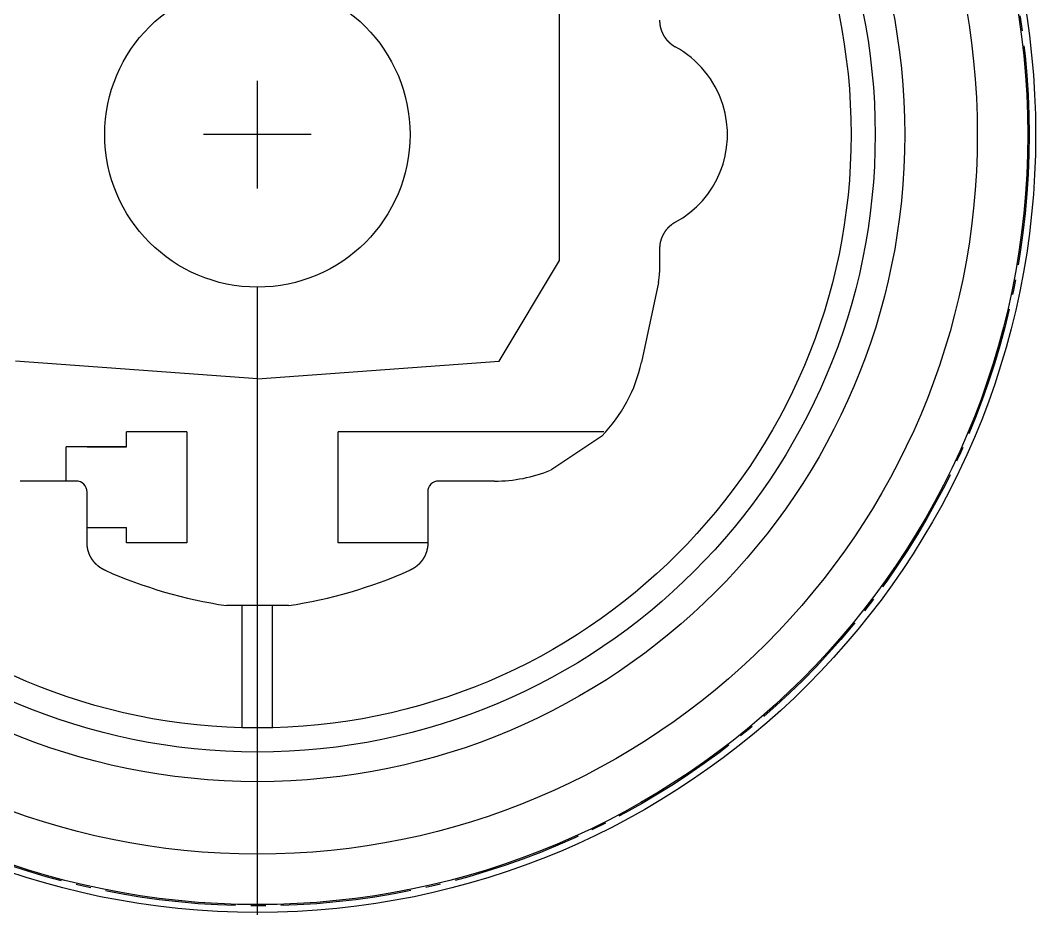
# Model space of a CAD drawing. Extents: x 1 to 357, y 18 to 258.
# Drawn here: x 76.9 to 177.7, y 103.4 to 192.3 of the extents above; entities that cross this region are included whole.
import ezdxf

# ---------------------------------------------------------------- set-up
doc = ezdxf.new("R2010")
doc.units = 0
doc.linetypes.add('CENTER', pattern=[17.5, 13, -1.5, 1.5, -1.5])
doc.layers.get('0').update_dxf_attribs({"linetype": 'CONTINUOUS'})
doc.layers.add('CENTER', color=1, linetype='CENTER')

msp = doc.modelspace()

# ---------------------------------------------------------------- linework, layer by layer
at = {"color": 7, "linetype": 'CONTINUOUS'}
for p, q in [((130.44, 168.4), (130.44, 193.4)), ((140.36, 169.56), (140.36, 167.22)), ((124.44, 158.4), (130.44, 168.4)), ((100.44, 103.43), (100.44, 165.75)), ((140.25, 166.2), (138.57, 158.3)), ((100.44, 156.65), (76.44, 158.4)), ((100.44, 156.65), (124.44, 158.4)), ((93.44, 151.39), (87.44, 151.39)), ((87.44, 149.88), (87.44, 151.39)), ((93.44, 151.39), (93.44, 140.37)), ((134.83, 151.38), (108.44, 151.38)), ((108.44, 140.37), (108.44, 151.37)), ((134.62, 150.95), (129.56, 147.57)), ((87.44, 149.88), (81.44, 149.88)), ((81.44, 146.49), (81.44, 149.88)), ((83.53, 149.88), (87.44, 149.88)), ((82.44, 146.49), (76.9, 146.49)), ((123.98, 146.49), (118.44, 146.49)), ((83.53, 140.37), (83.53, 145.4)), ((117.36, 145.4), (117.36, 140.37)), ((83.53, 141.88), (87.44, 141.88)), ((87.44, 140.37), (87.44, 141.88)), ((93.44, 140.37), (87.44, 140.37)), ((93.44, 140.37), (87.44, 140.37)), ((117.36, 140.37), (108.44, 140.37)), ((103.53, 134.13), (97.36, 134.13)), ((98.94, 121.99), (98.94, 134.13)), ((101.94, 121.99), (101.94, 134.13))]:
    msp.add_line(p, q, dxfattribs=at)
at = {"color": 7}
for points in [[(140.36, 192.25, 0), (140.36, 192.24, 0), (140.36, 192.23, 0), (140.36, 192.22, 0), (140.36, 192.22, 0), (140.36, 192.21, 0), (140.36, 192.2, 0), (140.36, 192.19, 0), (140.36, 192.18, 0), (140.36, 192.18, 0), (140.36, 192.17, 0), (140.36, 192.16, 0), (140.36, 192.15, 0), (140.36, 192.14, 0), (140.36, 192.13, 0), (140.36, 192.12, 0), (140.36, 192.12, 0), (140.36, 192.11, 0), (140.36, 192.1, 0), (140.36, 192.09, 0), (140.36, 192.08, 0), (140.36, 192.07, 0), (140.36, 192.07, 0), (140.36, 192.06, 0), (140.36, 192.05, 0), (140.36, 192.04, 0), (140.37, 192.03, 0), (140.37, 192.02, 0), (140.37, 192.01, 0), (140.37, 192.01, 0), (140.37, 192, 0), (140.37, 191.99, 0), (140.37, 191.98, 0), (140.37, 191.97, 0), (140.37, 191.97, 0), (140.37, 191.96, 0), (140.37, 191.95, 0), (140.37, 191.94, 0), (140.37, 191.93, 0), (140.38, 191.92, 0), (140.38, 191.91, 0), (140.38, 191.91, 0), (140.38, 191.9, 0), (140.38, 191.89, 0), (140.38, 191.88, 0), (140.38, 191.87, 0), (140.38, 191.87, 0), (140.38, 191.86, 0), (140.38, 191.85, 0), (140.38, 191.84, 0), (140.39, 191.83, 0), (140.39, 191.82, 0), (140.39, 191.81, 0), (140.39, 191.81, 0), (140.39, 191.8, 0), (140.39, 191.79, 0), (140.39, 191.78, 0), (140.4, 191.77, 0), (140.4, 191.76, 0), (140.4, 191.76, 0), (140.4, 191.75, 0), (140.4, 191.74, 0), (140.4, 191.73, 0), (140.4, 191.72, 0), (140.41, 191.72, 0), (140.41, 191.71, 0), (140.41, 191.7, 0), (140.41, 191.69, 0), (140.41, 191.68, 0), (140.41, 191.67, 0), (140.41, 191.67, 0), (140.42, 191.66, 0), (140.42, 191.65, 0), (140.42, 191.64, 0), (140.42, 191.63, 0), (140.42, 191.62, 0), (140.43, 191.62, 0), (140.43, 191.61, 0), (140.43, 191.6, 0), (140.43, 191.59, 0), (140.43, 191.58, 0), (140.43, 191.57, 0), (140.44, 191.57, 0), (140.44, 191.56, 0), (140.44, 191.55, 0), (140.44, 191.54, 0), (140.44, 191.53, 0), (140.45, 191.53, 0), (140.45, 191.52, 0), (140.45, 191.51, 0), (140.45, 191.5, 0), (140.45, 191.49, 0), (140.46, 191.49, 0), (140.46, 191.48, 0), (140.46, 191.47, 0), (140.46, 191.46, 0), (140.47, 191.45, 0), (140.47, 191.44, 0), (140.47, 191.44, 0), (140.47, 191.43, 0), (140.47, 191.42, 0), (140.48, 191.41, 0), (140.48, 191.41, 0), (140.48, 191.4, 0), (140.48, 191.39, 0), (140.49, 191.38, 0), (140.49, 191.37, 0), (140.49, 191.36, 0), (140.49, 191.36, 0), (140.5, 191.35, 0), (140.5, 191.34, 0), (140.5, 191.33, 0), (140.5, 191.32, 0), (140.51, 191.32, 0), (140.51, 191.31, 0), (140.51, 191.3, 0), (140.51, 191.29, 0), (140.52, 191.28, 0), (140.52, 191.28, 0), (140.52, 191.27, 0), (140.53, 191.26, 0), (140.53, 191.25, 0), (140.53, 191.25, 0), (140.53, 191.24, 0), (140.54, 191.23, 0), (140.54, 191.22, 0), (140.54, 191.21, 0), (140.54, 191.21, 0), (140.55, 191.2, 0), (140.55, 191.19, 0), (140.55, 191.18, 0), (140.56, 191.17, 0), (140.56, 191.17, 0), (140.56, 191.16, 0), (140.57, 191.15, 0), (140.57, 191.14, 0), (140.57, 191.13, 0), (140.57, 191.13, 0), (140.58, 191.12, 0), (140.58, 191.11, 0), (140.59, 191.1, 0), (140.59, 191.1, 0), (140.59, 191.09, 0), (140.59, 191.08, 0), (140.6, 191.07, 0), (140.6, 191.06, 0), (140.6, 191.06, 0), (140.61, 191.05, 0), (140.61, 191.04, 0), (140.62, 191.03, 0), (140.62, 191.03, 0), (140.62, 191.02, 0), (140.62, 191.01, 0), (140.63, 191, 0), (140.63, 191, 0), (140.64, 190.99, 0), (140.64, 190.98, 0), (140.64, 190.97, 0), (140.65, 190.97, 0), (140.65, 190.96, 0), (140.65, 190.95, 0), (140.66, 190.94, 0), (140.66, 190.94, 0), (140.66, 190.93, 0), (140.67, 190.92, 0), (140.67, 190.91, 0), (140.68, 190.91, 0), (140.68, 190.9, 0), (140.68, 190.89, 0), (140.69, 190.88, 0), (140.69, 190.88, 0), (140.69, 190.87, 0), (140.7, 190.86, 0), (140.7, 190.85, 0), (140.71, 190.84, 0), (140.71, 190.84, 0), (140.72, 190.83, 0), (140.72, 190.82, 0), (140.72, 190.81, 0), (140.73, 190.81, 0), (140.73, 190.8, 0), (140.74, 190.79, 0), (140.74, 190.79, 0), (140.74, 190.78, 0), (140.75, 190.77, 0), (140.75, 190.76, 0), (140.75, 190.76, 0), (140.76, 190.75, 0), (140.76, 190.74, 0), (140.77, 190.74, 0), (140.77, 190.73, 0), (140.78, 190.72, 0), (140.78, 190.71, 0), (140.78, 190.71, 0), (140.79, 190.7, 0), (140.79, 190.69, 0), (140.8, 190.68, 0), (140.8, 190.68, 0), (140.81, 190.67, 0), (140.81, 190.66, 0), (140.82, 190.66, 0), (140.82, 190.65, 0), (140.82, 190.64, 0), (140.83, 190.63, 0), (140.83, 190.63, 0), (140.84, 190.62, 0), (140.84, 190.61, 0), (140.85, 190.61, 0), (140.85, 190.6, 0), (140.86, 190.59, 0), (140.86, 190.59, 0), (140.87, 190.58, 0), (140.87, 190.57, 0), (140.88, 190.56, 0), (140.88, 190.56, 0), (140.88, 190.55, 0), (140.89, 190.54, 0), (140.9, 190.54, 0), (140.9, 190.53, 0), (140.9, 190.52, 0), (140.91, 190.52, 0), (140.91, 190.51, 0), (140.92, 190.5, 0), (140.92, 190.5, 0), (140.93, 190.49, 0), (140.93, 190.48, 0), (140.94, 190.47, 0), (140.94, 190.47, 0), (140.95, 190.46, 0), (140.95, 190.46, 0), (140.96, 190.45, 0), (140.96, 190.44, 0), (140.97, 190.44, 0), (140.97, 190.43, 0), (140.98, 190.42, 0), (140.98, 190.41, 0), (140.99, 190.41, 0), (141, 190.4, 0), (141, 190.4, 0), (141, 190.39, 0), (141.01, 190.38, 0), (141.02, 190.38, 0), (141.02, 190.37, 0), (141.03, 190.36, 0), (141.03, 190.35, 0), (141.04, 190.35, 0), (141.04, 190.34, 0), (141.05, 190.34, 0), (141.05, 190.33, 0), (141.06, 190.32, 0), (141.06, 190.32, 0), (141.07, 190.31, 0), (141.07, 190.3, 0), (141.08, 190.3, 0), (141.09, 190.29, 0), (141.09, 190.28, 0), (141.1, 190.28, 0), (141.1, 190.27, 0), (141.11, 190.27, 0), (141.11, 190.26, 0), (141.12, 190.25, 0), (141.12, 190.25, 0), (141.13, 190.24, 0), (141.14, 190.23, 0), (141.14, 190.23, 0), (141.15, 190.22, 0), (141.15, 190.22, 0), (141.16, 190.21, 0), (141.16, 190.2, 0), (141.17, 190.2, 0), (141.18, 190.19, 0), (141.18, 190.19, 0), (141.19, 190.18, 0), (141.19, 190.17, 0), (141.2, 190.17, 0), (141.21, 190.16, 0), (141.21, 190.16, 0), (141.22, 190.15, 0), (141.22, 190.14, 0), (141.23, 190.14, 0), (141.23, 190.13, 0), (141.24, 190.12, 0), (141.25, 190.12, 0), (141.25, 190.11, 0), (141.26, 190.11, 0), (141.26, 190.1, 0), (141.27, 190.1, 0), (141.28, 190.09, 0), (141.28, 190.08, 0), (141.29, 190.08, 0), (141.29, 190.07, 0), (141.3, 190.07, 0), (141.31, 190.06, 0), (141.31, 190.06, 0), (141.32, 190.05, 0), (141.32, 190.04, 0), (141.33, 190.04, 0), (141.34, 190.03, 0), (141.34, 190.03, 0), (141.35, 190.02, 0), (141.36, 190.01, 0), (141.36, 190.01, 0), (141.37, 190, 0), (141.38, 190, 0), (141.38, 189.99, 0), (141.39, 189.99, 0), (141.39, 189.98, 0), (141.4, 189.98, 0), (141.41, 189.97, 0), (141.41, 189.97, 0), (141.42, 189.96, 0), (141.43, 189.96, 0), (141.43, 189.95, 0), (141.44, 189.94, 0), (141.44, 189.94, 0), (141.45, 189.93, 0), (141.46, 189.93, 0), (141.47, 189.92, 0), (141.47, 189.92, 0), (141.48, 189.91, 0), (141.48, 189.91, 0), (141.49, 189.9, 0), (141.5, 189.9, 0), (141.5, 189.89, 0), (141.51, 189.89, 0), (141.52, 189.88, 0), (141.52, 189.88, 0), (141.53, 189.87, 0), (141.54, 189.87, 0), (141.54, 189.86, 0), (141.55, 189.85, 0), (141.56, 189.85, 0), (141.56, 189.84, 0), (141.57, 189.84, 0), (141.58, 189.84, 0), (141.59, 189.83, 0), (141.59, 189.82, 0), (141.6, 189.82, 0), (141.6, 189.81, 0), (141.61, 189.81, 0), (141.62, 189.81, 0), (141.62, 189.8, 0), (141.63, 189.8, 0), (141.64, 189.79, 0), (141.65, 189.79, 0), (141.65, 189.78, 0), (141.66, 189.78, 0), (141.67, 189.77, 0), (141.67, 189.77, 0), (141.68, 189.76, 0), (141.69, 189.76, 0), (141.69, 189.75, 0), (141.7, 189.75, 0), (141.71, 189.74, 0), (141.72, 189.74, 0), (141.72, 189.74, 0), (141.73, 189.73, 0), (141.74, 189.73, 0), (141.74, 189.72, 0), (141.75, 189.72, 0), (141.76, 189.71, 0), (141.76, 189.71, 0), (141.77, 189.7, 0), (141.78, 189.7, 0), (141.79, 189.69, 0), (141.79, 189.69, 0), (141.8, 189.69, 0), (141.81, 189.68, 0), (141.82, 189.68, 0), (141.82, 189.67, 0), (141.83, 189.67, 0), (141.84, 189.66, 0), (141.84, 189.66, 0), (141.85, 189.66, 0), (141.86, 189.65, 0), (141.87, 189.65, 0), (141.87, 189.64, 0), (141.88, 189.64, 0), (141.89, 189.63, 0), (141.9, 189.63, 0), (141.9, 189.63, 0), (141.91, 189.62, 0), (141.92, 189.62, 0), (141.93, 189.61, 0)], [(141.93, 172.19, 0), (141.92, 172.19, 0), (141.91, 172.18, 0), (141.9, 172.18, 0), (141.9, 172.18, 0), (141.89, 172.17, 0), (141.88, 172.17, 0), (141.87, 172.16, 0), (141.87, 172.16, 0), (141.86, 172.16, 0), (141.85, 172.15, 0), (141.84, 172.15, 0), (141.84, 172.14, 0), (141.83, 172.14, 0), (141.82, 172.13, 0), (141.82, 172.13, 0), (141.81, 172.12, 0), (141.8, 172.12, 0), (141.79, 172.12, 0), (141.79, 172.11, 0), (141.78, 172.11, 0), (141.77, 172.1, 0), (141.76, 172.1, 0), (141.76, 172.09, 0), (141.75, 172.09, 0), (141.74, 172.09, 0), (141.74, 172.08, 0), (141.73, 172.08, 0), (141.72, 172.07, 0), (141.72, 172.07, 0), (141.71, 172.06, 0), (141.7, 172.06, 0), (141.69, 172.05, 0), (141.69, 172.05, 0), (141.68, 172.04, 0), (141.67, 172.04, 0), (141.67, 172.03, 0), (141.66, 172.03, 0), (141.65, 172.03, 0), (141.65, 172.02, 0), (141.64, 172.01, 0), (141.63, 172.01, 0), (141.62, 172.01, 0), (141.62, 172, 0), (141.61, 172, 0), (141.6, 171.99, 0), (141.6, 171.99, 0), (141.59, 171.98, 0), (141.59, 171.98, 0), (141.58, 171.97, 0), (141.57, 171.97, 0), (141.56, 171.96, 0), (141.56, 171.96, 0), (141.55, 171.95, 0), (141.54, 171.95, 0), (141.54, 171.94, 0), (141.53, 171.94, 0), (141.52, 171.93, 0), (141.52, 171.93, 0), (141.51, 171.92, 0), (141.5, 171.91, 0), (141.5, 171.91, 0), (141.49, 171.91, 0), (141.48, 171.9, 0), (141.48, 171.89, 0), (141.47, 171.89, 0), (141.47, 171.88, 0), (141.46, 171.88, 0), (141.45, 171.87, 0), (141.44, 171.87, 0), (141.44, 171.86, 0), (141.43, 171.86, 0), (141.43, 171.85, 0), (141.42, 171.85, 0), (141.41, 171.84, 0), (141.41, 171.84, 0), (141.4, 171.83, 0), (141.39, 171.82, 0), (141.39, 171.82, 0), (141.38, 171.81, 0), (141.38, 171.81, 0), (141.37, 171.8, 0), (141.36, 171.8, 0), (141.36, 171.79, 0), (141.35, 171.78, 0), (141.34, 171.78, 0), (141.34, 171.77, 0), (141.33, 171.77, 0), (141.32, 171.76, 0), (141.32, 171.76, 0), (141.31, 171.75, 0), (141.31, 171.75, 0), (141.3, 171.74, 0), (141.29, 171.73, 0), (141.29, 171.73, 0), (141.28, 171.72, 0), (141.28, 171.72, 0), (141.27, 171.71, 0), (141.26, 171.71, 0), (141.26, 171.7, 0), (141.25, 171.69, 0), (141.25, 171.69, 0), (141.24, 171.68, 0), (141.23, 171.68, 0), (141.23, 171.67, 0), (141.22, 171.66, 0), (141.22, 171.66, 0), (141.21, 171.65, 0), (141.21, 171.65, 0), (141.2, 171.64, 0), (141.19, 171.63, 0), (141.19, 171.63, 0), (141.18, 171.62, 0), (141.18, 171.62, 0), (141.17, 171.61, 0), (141.16, 171.6, 0), (141.16, 171.6, 0), (141.15, 171.59, 0), (141.15, 171.58, 0), (141.14, 171.58, 0), (141.14, 171.57, 0), (141.13, 171.57, 0), (141.12, 171.56, 0), (141.12, 171.55, 0), (141.11, 171.55, 0), (141.11, 171.54, 0), (141.1, 171.53, 0), (141.1, 171.53, 0), (141.09, 171.52, 0), (141.09, 171.51, 0), (141.08, 171.51, 0), (141.07, 171.5, 0), (141.07, 171.5, 0), (141.06, 171.49, 0), (141.06, 171.48, 0), (141.05, 171.48, 0), (141.05, 171.47, 0), (141.04, 171.46, 0), (141.04, 171.46, 0), (141.03, 171.45, 0), (141.03, 171.44, 0), (141.02, 171.44, 0), (141.02, 171.43, 0), (141.01, 171.43, 0), (141, 171.42, 0), (141, 171.41, 0), (141, 171.41, 0), (140.99, 171.4, 0), (140.98, 171.39, 0), (140.98, 171.38, 0), (140.97, 171.38, 0), (140.97, 171.37, 0), (140.96, 171.37, 0), (140.96, 171.36, 0), (140.95, 171.35, 0), (140.95, 171.34, 0), (140.94, 171.34, 0), (140.94, 171.33, 0), (140.93, 171.32, 0), (140.93, 171.32, 0), (140.92, 171.31, 0), (140.92, 171.3, 0), (140.91, 171.3, 0), (140.91, 171.29, 0), (140.9, 171.28, 0), (140.9, 171.28, 0), (140.9, 171.27, 0), (140.89, 171.26, 0), (140.88, 171.26, 0), (140.88, 171.25, 0), (140.88, 171.24, 0), (140.87, 171.24, 0), (140.87, 171.23, 0), (140.86, 171.22, 0), (140.86, 171.21, 0), (140.85, 171.21, 0), (140.85, 171.2, 0), (140.84, 171.19, 0), (140.84, 171.19, 0), (140.83, 171.18, 0), (140.83, 171.17, 0), (140.82, 171.16, 0), (140.82, 171.16, 0), (140.82, 171.15, 0), (140.81, 171.14, 0), (140.81, 171.14, 0), (140.8, 171.13, 0), (140.8, 171.12, 0), (140.79, 171.12, 0), (140.79, 171.11, 0), (140.78, 171.1, 0), (140.78, 171.09, 0), (140.78, 171.09, 0), (140.77, 171.08, 0), (140.77, 171.07, 0), (140.76, 171.06, 0), (140.76, 171.06, 0), (140.75, 171.05, 0), (140.75, 171.04, 0), (140.75, 171.03, 0), (140.74, 171.03, 0), (140.74, 171.02, 0), (140.74, 171.01, 0), (140.73, 171.01, 0), (140.73, 171, 0), (140.72, 170.99, 0), (140.72, 170.98, 0), (140.72, 170.98, 0), (140.71, 170.97, 0), (140.71, 170.96, 0), (140.7, 170.95, 0), (140.7, 170.95, 0), (140.69, 170.94, 0), (140.69, 170.93, 0), (140.69, 170.92, 0), (140.68, 170.92, 0), (140.68, 170.91, 0), (140.68, 170.9, 0), (140.67, 170.89, 0), (140.67, 170.89, 0), (140.66, 170.88, 0), (140.66, 170.87, 0), (140.66, 170.86, 0), (140.65, 170.86, 0), (140.65, 170.85, 0), (140.65, 170.84, 0), (140.64, 170.83, 0), (140.64, 170.83, 0), (140.64, 170.82, 0), (140.63, 170.81, 0), (140.63, 170.8, 0), (140.62, 170.79, 0), (140.62, 170.79, 0), (140.62, 170.78, 0), (140.62, 170.77, 0), (140.61, 170.76, 0), (140.61, 170.76, 0), (140.6, 170.75, 0), (140.6, 170.74, 0), (140.6, 170.73, 0), (140.59, 170.73, 0), (140.59, 170.72, 0), (140.59, 170.71, 0), (140.59, 170.7, 0), (140.58, 170.69, 0), (140.58, 170.69, 0), (140.57, 170.68, 0), (140.57, 170.67, 0), (140.57, 170.66, 0), (140.57, 170.66, 0), (140.56, 170.65, 0), (140.56, 170.64, 0), (140.56, 170.63, 0), (140.55, 170.62, 0), (140.55, 170.62, 0), (140.55, 170.61, 0), (140.54, 170.6, 0), (140.54, 170.59, 0), (140.54, 170.59, 0), (140.54, 170.58, 0), (140.53, 170.57, 0), (140.53, 170.56, 0), (140.53, 170.55, 0), (140.53, 170.55, 0), (140.52, 170.54, 0), (140.52, 170.53, 0), (140.52, 170.52, 0), (140.51, 170.51, 0), (140.51, 170.51, 0), (140.51, 170.5, 0), (140.51, 170.49, 0), (140.5, 170.48, 0), (140.5, 170.47, 0), (140.5, 170.47, 0), (140.5, 170.46, 0), (140.49, 170.45, 0), (140.49, 170.44, 0), (140.49, 170.43, 0), (140.49, 170.43, 0), (140.48, 170.42, 0), (140.48, 170.41, 0), (140.48, 170.4, 0), (140.48, 170.39, 0), (140.47, 170.39, 0), (140.47, 170.38, 0), (140.47, 170.37, 0), (140.47, 170.36, 0), (140.47, 170.35, 0), (140.46, 170.34, 0), (140.46, 170.34, 0), (140.46, 170.33, 0), (140.46, 170.32, 0), (140.45, 170.31, 0), (140.45, 170.31, 0), (140.45, 170.3, 0), (140.45, 170.29, 0), (140.45, 170.28, 0), (140.44, 170.27, 0), (140.44, 170.26, 0), (140.44, 170.26, 0), (140.44, 170.25, 0), (140.44, 170.24, 0), (140.43, 170.23, 0), (140.43, 170.22, 0), (140.43, 170.22, 0), (140.43, 170.21, 0), (140.43, 170.2, 0), (140.43, 170.19, 0), (140.42, 170.18, 0), (140.42, 170.17, 0), (140.42, 170.16, 0), (140.42, 170.16, 0), (140.42, 170.15, 0), (140.41, 170.14, 0), (140.41, 170.13, 0), (140.41, 170.12, 0), (140.41, 170.12, 0), (140.41, 170.11, 0), (140.41, 170.1, 0), (140.41, 170.09, 0), (140.4, 170.08, 0), (140.4, 170.07, 0), (140.4, 170.07, 0), (140.4, 170.06, 0), (140.4, 170.05, 0), (140.4, 170.04, 0), (140.4, 170.03, 0), (140.39, 170.03, 0), (140.39, 170.02, 0), (140.39, 170.01, 0), (140.39, 170, 0), (140.39, 169.99, 0), (140.39, 169.98, 0), (140.39, 169.97, 0), (140.38, 169.97, 0), (140.38, 169.96, 0), (140.38, 169.95, 0), (140.38, 169.94, 0), (140.38, 169.93, 0), (140.38, 169.93, 0), (140.38, 169.92, 0), (140.38, 169.91, 0), (140.38, 169.9, 0), (140.38, 169.89, 0), (140.38, 169.88, 0), (140.37, 169.88, 0), (140.37, 169.87, 0), (140.37, 169.86, 0), (140.37, 169.85, 0), (140.37, 169.84, 0), (140.37, 169.83, 0), (140.37, 169.82, 0), (140.37, 169.82, 0), (140.37, 169.81, 0), (140.37, 169.8, 0), (140.37, 169.79, 0), (140.37, 169.78, 0), (140.37, 169.77, 0), (140.36, 169.77, 0), (140.36, 169.76, 0), (140.36, 169.75, 0), (140.36, 169.74, 0), (140.36, 169.73, 0), (140.36, 169.72, 0), (140.36, 169.72, 0), (140.36, 169.71, 0), (140.36, 169.7, 0), (140.36, 169.69, 0), (140.36, 169.68, 0), (140.36, 169.67, 0), (140.36, 169.66, 0), (140.36, 169.66, 0), (140.36, 169.65, 0), (140.36, 169.64, 0), (140.36, 169.63, 0), (140.36, 169.62, 0), (140.36, 169.62, 0), (140.36, 169.61, 0), (140.36, 169.6, 0), (140.36, 169.59, 0), (140.36, 169.58, 0), (140.36, 169.57, 0), (140.36, 169.56, 0), (140.36, 169.56, 0)], [(85.32, 137.63, 0), (85.31, 137.63, 0), (85.3, 137.64, 0), (85.29, 137.64, 0), (85.28, 137.65, 0), (85.28, 137.65, 0), (85.27, 137.65, 0), (85.26, 137.66, 0), (85.25, 137.66, 0), (85.24, 137.66, 0), (85.24, 137.67, 0), (85.23, 137.67, 0), (85.22, 137.68, 0), (85.21, 137.68, 0), (85.2, 137.68, 0), (85.2, 137.69, 0), (85.19, 137.69, 0), (85.18, 137.7, 0), (85.17, 137.7, 0), (85.16, 137.7, 0), (85.15, 137.71, 0), (85.15, 137.71, 0), (85.14, 137.72, 0), (85.13, 137.72, 0), (85.12, 137.72, 0), (85.11, 137.73, 0), (85.11, 137.73, 0), (85.1, 137.74, 0), (85.09, 137.74, 0), (85.08, 137.75, 0), (85.08, 137.75, 0), (85.07, 137.75, 0), (85.06, 137.76, 0), (85.05, 137.76, 0), (85.04, 137.77, 0), (85.04, 137.77, 0), (85.03, 137.78, 0), (85.02, 137.78, 0), (85.01, 137.79, 0), (85, 137.79, 0), (85, 137.8, 0), (84.99, 137.8, 0), (84.98, 137.81, 0), (84.97, 137.81, 0), (84.97, 137.81, 0), (84.96, 137.82, 0), (84.95, 137.82, 0), (84.94, 137.83, 0), (84.94, 137.83, 0), (84.93, 137.84, 0), (84.92, 137.84, 0), (84.91, 137.85, 0), (84.9, 137.85, 0), (84.9, 137.86, 0), (84.89, 137.86, 0), (84.88, 137.87, 0), (84.87, 137.87, 0), (84.87, 137.88, 0), (84.86, 137.88, 0), (84.85, 137.89, 0), (84.84, 137.89, 0), (84.84, 137.9, 0), (84.83, 137.9, 0), (84.82, 137.91, 0), (84.81, 137.91, 0), (84.81, 137.92, 0), (84.8, 137.92, 0), (84.79, 137.93, 0), (84.78, 137.93, 0), (84.78, 137.94, 0), (84.77, 137.94, 0), (84.76, 137.95, 0), (84.76, 137.96, 0), (84.75, 137.96, 0), (84.74, 137.97, 0), (84.73, 137.97, 0), (84.73, 137.98, 0), (84.72, 137.98, 0), (84.71, 137.99, 0), (84.7, 137.99, 0), (84.7, 138, 0), (84.69, 138, 0), (84.68, 138.01, 0), (84.68, 138.02, 0), (84.67, 138.02, 0), (84.66, 138.03, 0), (84.66, 138.03, 0), (84.65, 138.04, 0), (84.64, 138.04, 0), (84.63, 138.05, 0), (84.63, 138.06, 0), (84.62, 138.06, 0), (84.61, 138.07, 0), (84.61, 138.07, 0), (84.6, 138.08, 0), (84.59, 138.08, 0), (84.59, 138.09, 0), (84.58, 138.1, 0), (84.57, 138.1, 0), (84.56, 138.11, 0), (84.56, 138.11, 0), (84.55, 138.12, 0), (84.54, 138.13, 0), (84.54, 138.13, 0), (84.53, 138.14, 0), (84.52, 138.14, 0), (84.52, 138.15, 0), (84.51, 138.16, 0), (84.5, 138.16, 0), (84.5, 138.17, 0), (84.49, 138.17, 0), (84.48, 138.18, 0), (84.48, 138.19, 0), (84.47, 138.19, 0), (84.46, 138.2, 0), (84.46, 138.21, 0), (84.45, 138.21, 0), (84.44, 138.22, 0), (84.44, 138.22, 0), (84.43, 138.23, 0), (84.43, 138.24, 0), (84.42, 138.24, 0), (84.41, 138.25, 0), (84.41, 138.26, 0), (84.4, 138.26, 0), (84.39, 138.27, 0), (84.39, 138.28, 0), (84.38, 138.28, 0), (84.37, 138.29, 0), (84.37, 138.29, 0), (84.36, 138.3, 0), (84.36, 138.31, 0), (84.35, 138.31, 0), (84.34, 138.32, 0), (84.34, 138.33, 0), (84.33, 138.33, 0), (84.32, 138.34, 0), (84.32, 138.35, 0), (84.31, 138.35, 0), (84.31, 138.36, 0), (84.3, 138.37, 0), (84.29, 138.37, 0), (84.29, 138.38, 0), (84.28, 138.39, 0), (84.28, 138.4, 0), (84.27, 138.4, 0), (84.26, 138.41, 0), (84.26, 138.41, 0), (84.25, 138.42, 0), (84.25, 138.43, 0), (84.24, 138.44, 0), (84.24, 138.44, 0), (84.23, 138.45, 0), (84.22, 138.46, 0), (84.22, 138.46, 0), (84.21, 138.47, 0), (84.21, 138.48, 0), (84.2, 138.49, 0), (84.19, 138.49, 0), (84.19, 138.5, 0), (84.18, 138.51, 0), (84.18, 138.51, 0), (84.17, 138.52, 0), (84.17, 138.53, 0), (84.16, 138.53, 0), (84.16, 138.54, 0), (84.15, 138.55, 0), (84.14, 138.56, 0), (84.14, 138.56, 0), (84.13, 138.57, 0), (84.13, 138.58, 0), (84.12, 138.59, 0), (84.12, 138.59, 0), (84.11, 138.6, 0), (84.11, 138.61, 0), (84.1, 138.61, 0), (84.1, 138.62, 0), (84.09, 138.63, 0), (84.09, 138.64, 0), (84.08, 138.64, 0), (84.08, 138.65, 0), (84.07, 138.66, 0), (84.07, 138.66, 0), (84.06, 138.67, 0), (84.05, 138.68, 0), (84.05, 138.69, 0), (84.04, 138.69, 0), (84.04, 138.7, 0), (84.03, 138.71, 0), (84.03, 138.72, 0), (84.02, 138.72, 0), (84.02, 138.73, 0), (84.01, 138.74, 0), (84.01, 138.75, 0), (84, 138.76, 0), (84, 138.76, 0), (84, 138.77, 0), (83.99, 138.78, 0), (83.99, 138.79, 0), (83.98, 138.79, 0), (83.98, 138.8, 0), (83.97, 138.81, 0), (83.97, 138.82, 0), (83.96, 138.82, 0), (83.96, 138.83, 0), (83.95, 138.84, 0), (83.95, 138.85, 0), (83.94, 138.86, 0), (83.94, 138.86, 0), (83.93, 138.87, 0), (83.93, 138.88, 0), (83.93, 138.89, 0), (83.92, 138.9, 0), (83.92, 138.9, 0), (83.91, 138.91, 0), (83.91, 138.92, 0), (83.9, 138.93, 0), (83.9, 138.93, 0), (83.89, 138.94, 0), (83.89, 138.95, 0), (83.89, 138.96, 0), (83.88, 138.97, 0), (83.88, 138.97, 0), (83.87, 138.98, 0), (83.87, 138.99, 0), (83.86, 139, 0), (83.86, 139.01, 0), (83.86, 139.01, 0), (83.85, 139.02, 0), (83.85, 139.03, 0), (83.84, 139.04, 0), (83.84, 139.05, 0), (83.84, 139.06, 0), (83.83, 139.06, 0), (83.83, 139.07, 0), (83.82, 139.08, 0), (83.82, 139.09, 0), (83.82, 139.1, 0), (83.81, 139.1, 0), (83.81, 139.11, 0), (83.81, 139.12, 0), (83.8, 139.13, 0), (83.8, 139.14, 0), (83.79, 139.15, 0), (83.79, 139.15, 0), (83.79, 139.16, 0), (83.78, 139.17, 0), (83.78, 139.18, 0), (83.78, 139.19, 0), (83.77, 139.19, 0), (83.77, 139.2, 0), (83.77, 139.21, 0), (83.76, 139.22, 0), (83.76, 139.23, 0), (83.75, 139.24, 0), (83.75, 139.25, 0), (83.75, 139.25, 0), (83.74, 139.26, 0), (83.74, 139.27, 0), (83.74, 139.28, 0), (83.73, 139.29, 0), (83.73, 139.29, 0), (83.73, 139.3, 0), (83.73, 139.31, 0), (83.72, 139.32, 0), (83.72, 139.33, 0), (83.72, 139.34, 0), (83.71, 139.35, 0), (83.71, 139.35, 0), (83.71, 139.36, 0), (83.7, 139.37, 0), (83.7, 139.38, 0), (83.7, 139.39, 0), (83.69, 139.4, 0), (83.69, 139.41, 0), (83.69, 139.41, 0), (83.69, 139.42, 0), (83.68, 139.43, 0), (83.68, 139.44, 0), (83.68, 139.45, 0), (83.67, 139.46, 0), (83.67, 139.47, 0), (83.67, 139.47, 0), (83.67, 139.48, 0), (83.66, 139.49, 0), (83.66, 139.5, 0), (83.66, 139.51, 0), (83.66, 139.52, 0), (83.65, 139.53, 0), (83.65, 139.53, 0), (83.65, 139.54, 0), (83.65, 139.55, 0), (83.64, 139.56, 0), (83.64, 139.57, 0), (83.64, 139.58, 0), (83.64, 139.59, 0), (83.63, 139.6, 0), (83.63, 139.6, 0), (83.63, 139.61, 0), (83.63, 139.62, 0), (83.62, 139.63, 0), (83.62, 139.64, 0), (83.62, 139.65, 0), (83.62, 139.66, 0), (83.62, 139.67, 0), (83.61, 139.68, 0), (83.61, 139.68, 0), (83.61, 139.69, 0), (83.61, 139.7, 0), (83.61, 139.71, 0), (83.6, 139.72, 0), (83.6, 139.73, 0), (83.6, 139.74, 0), (83.6, 139.75, 0), (83.6, 139.75, 0), (83.59, 139.76, 0), (83.59, 139.77, 0), (83.59, 139.78, 0), (83.59, 139.79, 0), (83.59, 139.8, 0), (83.58, 139.81, 0), (83.58, 139.82, 0), (83.58, 139.82, 0), (83.58, 139.83, 0), (83.58, 139.84, 0), (83.58, 139.85, 0), (83.58, 139.86, 0), (83.57, 139.87, 0), (83.57, 139.88, 0), (83.57, 139.89, 0), (83.57, 139.9, 0), (83.57, 139.91, 0), (83.57, 139.91, 0), (83.57, 139.92, 0), (83.56, 139.93, 0), (83.56, 139.94, 0), (83.56, 139.95, 0), (83.56, 139.96, 0), (83.56, 139.97, 0), (83.56, 139.98, 0), (83.56, 139.99, 0), (83.56, 140, 0), (83.55, 140, 0), (83.55, 140.01, 0), (83.55, 140.02, 0), (83.55, 140.03, 0), (83.55, 140.04, 0), (83.55, 140.05, 0), (83.55, 140.06, 0), (83.55, 140.07, 0), (83.55, 140.08, 0), (83.54, 140.09, 0), (83.54, 140.09, 0), (83.54, 140.1, 0), (83.54, 140.11, 0), (83.54, 140.12, 0), (83.54, 140.13, 0), (83.54, 140.14, 0), (83.54, 140.15, 0), (83.54, 140.16, 0), (83.54, 140.17, 0), (83.54, 140.18, 0), (83.54, 140.18, 0), (83.54, 140.19, 0), (83.54, 140.2, 0), (83.54, 140.21, 0), (83.53, 140.22, 0), (83.53, 140.23, 0), (83.53, 140.24, 0), (83.53, 140.25, 0), (83.53, 140.26, 0), (83.53, 140.26, 0), (83.53, 140.27, 0), (83.53, 140.28, 0), (83.53, 140.29, 0), (83.53, 140.3, 0), (83.53, 140.31, 0), (83.53, 140.32, 0), (83.53, 140.33, 0), (83.53, 140.34, 0), (83.53, 140.35, 0), (83.53, 140.36, 0), (83.53, 140.37, 0), (83.53, 140.37, 0)], [(117.36, 140.37, 0), (117.36, 140.37, 0), (117.36, 140.36, 0), (117.36, 140.35, 0), (117.36, 140.34, 0), (117.36, 140.33, 0), (117.36, 140.32, 0), (117.36, 140.31, 0), (117.36, 140.3, 0), (117.36, 140.29, 0), (117.36, 140.28, 0), (117.36, 140.27, 0), (117.36, 140.26, 0), (117.36, 140.26, 0), (117.35, 140.25, 0), (117.35, 140.24, 0), (117.35, 140.23, 0), (117.35, 140.22, 0), (117.35, 140.21, 0), (117.35, 140.2, 0), (117.35, 140.19, 0), (117.35, 140.18, 0), (117.35, 140.18, 0), (117.35, 140.17, 0), (117.35, 140.16, 0), (117.35, 140.15, 0), (117.35, 140.14, 0), (117.35, 140.13, 0), (117.35, 140.12, 0), (117.35, 140.11, 0), (117.34, 140.1, 0), (117.34, 140.09, 0), (117.34, 140.09, 0), (117.34, 140.08, 0), (117.34, 140.07, 0), (117.34, 140.06, 0), (117.34, 140.05, 0), (117.34, 140.04, 0), (117.34, 140.03, 0), (117.34, 140.02, 0), (117.33, 140.01, 0), (117.33, 140, 0), (117.33, 140, 0), (117.33, 139.99, 0), (117.33, 139.98, 0), (117.33, 139.97, 0), (117.33, 139.96, 0), (117.33, 139.95, 0), (117.33, 139.94, 0), (117.32, 139.93, 0), (117.32, 139.92, 0), (117.32, 139.91, 0), (117.32, 139.91, 0), (117.32, 139.9, 0), (117.32, 139.89, 0), (117.32, 139.88, 0), (117.31, 139.87, 0), (117.31, 139.86, 0), (117.31, 139.85, 0), (117.31, 139.84, 0), (117.31, 139.83, 0), (117.31, 139.82, 0), (117.31, 139.82, 0), (117.3, 139.81, 0), (117.3, 139.8, 0), (117.3, 139.79, 0), (117.3, 139.78, 0), (117.3, 139.77, 0), (117.29, 139.76, 0), (117.29, 139.75, 0), (117.29, 139.75, 0), (117.29, 139.74, 0), (117.29, 139.73, 0), (117.28, 139.72, 0), (117.28, 139.71, 0), (117.28, 139.7, 0), (117.28, 139.69, 0), (117.28, 139.68, 0), (117.28, 139.68, 0), (117.27, 139.67, 0), (117.27, 139.66, 0), (117.27, 139.65, 0), (117.27, 139.64, 0), (117.26, 139.63, 0), (117.26, 139.62, 0), (117.26, 139.61, 0), (117.26, 139.6, 0), (117.25, 139.6, 0), (117.25, 139.59, 0), (117.25, 139.58, 0), (117.25, 139.57, 0), (117.25, 139.56, 0), (117.24, 139.55, 0), (117.24, 139.54, 0), (117.24, 139.53, 0), (117.23, 139.53, 0), (117.23, 139.52, 0), (117.23, 139.51, 0), (117.23, 139.5, 0), (117.22, 139.49, 0), (117.22, 139.48, 0), (117.22, 139.47, 0), (117.22, 139.47, 0), (117.21, 139.46, 0), (117.21, 139.45, 0), (117.21, 139.44, 0), (117.2, 139.43, 0), (117.2, 139.42, 0), (117.2, 139.41, 0), (117.2, 139.41, 0), (117.19, 139.4, 0), (117.19, 139.39, 0), (117.19, 139.38, 0), (117.19, 139.37, 0), (117.18, 139.36, 0), (117.18, 139.35, 0), (117.18, 139.35, 0), (117.17, 139.34, 0), (117.17, 139.33, 0), (117.17, 139.32, 0), (117.16, 139.31, 0), (117.16, 139.3, 0), (117.16, 139.29, 0), (117.15, 139.29, 0), (117.15, 139.28, 0), (117.15, 139.27, 0), (117.14, 139.26, 0), (117.14, 139.25, 0), (117.14, 139.25, 0), (117.13, 139.24, 0), (117.13, 139.23, 0), (117.13, 139.22, 0), (117.12, 139.21, 0), (117.12, 139.2, 0), (117.12, 139.19, 0), (117.11, 139.19, 0), (117.11, 139.18, 0), (117.11, 139.17, 0), (117.1, 139.16, 0), (117.1, 139.15, 0), (117.09, 139.15, 0), (117.09, 139.14, 0), (117.09, 139.13, 0), (117.08, 139.12, 0), (117.08, 139.11, 0), (117.08, 139.1, 0), (117.07, 139.1, 0), (117.07, 139.09, 0), (117.06, 139.08, 0), (117.06, 139.07, 0), (117.06, 139.06, 0), (117.05, 139.06, 0), (117.05, 139.05, 0), (117.04, 139.04, 0), (117.04, 139.03, 0), (117.04, 139.02, 0), (117.03, 139.01, 0), (117.03, 139.01, 0), (117.02, 139, 0), (117.02, 138.99, 0), (117.02, 138.98, 0), (117.01, 138.97, 0), (117.01, 138.97, 0), (117, 138.96, 0), (117, 138.95, 0), (116.99, 138.94, 0), (116.99, 138.93, 0), (116.98, 138.93, 0), (116.98, 138.92, 0), (116.98, 138.91, 0), (116.97, 138.9, 0), (116.97, 138.9, 0), (116.96, 138.89, 0), (116.96, 138.88, 0), (116.95, 138.87, 0), (116.95, 138.86, 0), (116.94, 138.86, 0), (116.94, 138.85, 0), (116.94, 138.84, 0), (116.93, 138.83, 0), (116.93, 138.82, 0), (116.92, 138.82, 0), (116.92, 138.81, 0), (116.91, 138.8, 0), (116.91, 138.79, 0), (116.9, 138.79, 0), (116.9, 138.78, 0), (116.89, 138.77, 0), (116.89, 138.76, 0), (116.88, 138.76, 0), (116.88, 138.75, 0), (116.87, 138.74, 0), (116.87, 138.73, 0), (116.86, 138.72, 0), (116.86, 138.72, 0), (116.85, 138.71, 0), (116.85, 138.7, 0), (116.84, 138.69, 0), (116.84, 138.69, 0), (116.83, 138.68, 0), (116.83, 138.67, 0), (116.82, 138.66, 0), (116.82, 138.66, 0), (116.81, 138.65, 0), (116.81, 138.64, 0), (116.8, 138.64, 0), (116.8, 138.63, 0), (116.79, 138.62, 0), (116.79, 138.61, 0), (116.78, 138.61, 0), (116.78, 138.6, 0), (116.77, 138.59, 0), (116.77, 138.59, 0), (116.76, 138.58, 0), (116.75, 138.57, 0), (116.75, 138.56, 0), (116.74, 138.56, 0), (116.74, 138.55, 0), (116.73, 138.54, 0), (116.73, 138.53, 0), (116.72, 138.53, 0), (116.72, 138.52, 0), (116.71, 138.51, 0), (116.7, 138.51, 0), (116.7, 138.5, 0), (116.69, 138.49, 0), (116.69, 138.49, 0), (116.68, 138.48, 0), (116.68, 138.47, 0), (116.67, 138.46, 0), (116.67, 138.46, 0), (116.66, 138.45, 0), (116.65, 138.44, 0), (116.65, 138.44, 0), (116.64, 138.43, 0), (116.64, 138.42, 0), (116.63, 138.41, 0), (116.62, 138.41, 0), (116.62, 138.4, 0), (116.61, 138.4, 0), (116.61, 138.39, 0), (116.6, 138.38, 0), (116.59, 138.37, 0), (116.59, 138.37, 0), (116.58, 138.36, 0), (116.58, 138.35, 0), (116.57, 138.35, 0), (116.56, 138.34, 0), (116.56, 138.33, 0), (116.55, 138.33, 0), (116.55, 138.32, 0), (116.54, 138.31, 0), (116.53, 138.31, 0), (116.53, 138.3, 0), (116.52, 138.29, 0), (116.51, 138.29, 0), (116.51, 138.28, 0), (116.5, 138.28, 0), (116.5, 138.27, 0), (116.49, 138.26, 0), (116.48, 138.26, 0), (116.48, 138.25, 0), (116.47, 138.24, 0), (116.46, 138.24, 0), (116.46, 138.23, 0), (116.45, 138.22, 0), (116.44, 138.22, 0), (116.44, 138.21, 0), (116.43, 138.21, 0), (116.42, 138.2, 0), (116.42, 138.19, 0), (116.41, 138.19, 0), (116.4, 138.18, 0), (116.4, 138.17, 0), (116.39, 138.17, 0), (116.38, 138.16, 0), (116.38, 138.16, 0), (116.37, 138.15, 0), (116.36, 138.14, 0), (116.36, 138.14, 0), (116.35, 138.13, 0), (116.34, 138.13, 0), (116.34, 138.12, 0), (116.33, 138.11, 0), (116.32, 138.11, 0), (116.32, 138.1, 0), (116.31, 138.1, 0), (116.3, 138.09, 0), (116.3, 138.08, 0), (116.29, 138.08, 0), (116.28, 138.07, 0), (116.28, 138.07, 0), (116.27, 138.06, 0), (116.26, 138.06, 0), (116.25, 138.05, 0), (116.25, 138.04, 0), (116.24, 138.04, 0), (116.23, 138.03, 0), (116.23, 138.03, 0), (116.22, 138.02, 0), (116.21, 138.02, 0), (116.2, 138.01, 0), (116.2, 138, 0), (116.19, 138, 0), (116.18, 137.99, 0), (116.18, 137.99, 0), (116.17, 137.98, 0), (116.16, 137.98, 0), (116.15, 137.97, 0), (116.15, 137.97, 0), (116.14, 137.96, 0), (116.13, 137.96, 0), (116.12, 137.95, 0), (116.12, 137.94, 0), (116.11, 137.94, 0), (116.1, 137.93, 0), (116.1, 137.93, 0), (116.09, 137.92, 0), (116.08, 137.92, 0), (116.07, 137.91, 0), (116.07, 137.91, 0), (116.06, 137.9, 0), (116.05, 137.9, 0), (116.04, 137.89, 0), (116.04, 137.89, 0), (116.03, 137.88, 0), (116.02, 137.88, 0), (116.01, 137.87, 0), (116.01, 137.87, 0), (116, 137.86, 0), (115.99, 137.86, 0), (115.98, 137.85, 0), (115.98, 137.85, 0), (115.97, 137.84, 0), (115.96, 137.84, 0), (115.95, 137.83, 0), (115.94, 137.83, 0), (115.94, 137.82, 0), (115.93, 137.82, 0), (115.92, 137.81, 0), (115.92, 137.81, 0), (115.91, 137.81, 0), (115.9, 137.8, 0), (115.89, 137.8, 0), (115.88, 137.79, 0), (115.88, 137.79, 0), (115.87, 137.78, 0), (115.86, 137.78, 0), (115.85, 137.77, 0), (115.84, 137.77, 0), (115.84, 137.76, 0), (115.83, 137.76, 0), (115.82, 137.75, 0), (115.81, 137.75, 0), (115.81, 137.75, 0), (115.8, 137.74, 0), (115.79, 137.74, 0), (115.78, 137.73, 0), (115.77, 137.73, 0), (115.77, 137.72, 0), (115.76, 137.72, 0), (115.75, 137.72, 0), (115.74, 137.71, 0), (115.73, 137.71, 0), (115.72, 137.7, 0), (115.72, 137.7, 0), (115.71, 137.7, 0), (115.7, 137.69, 0), (115.69, 137.69, 0), (115.69, 137.68, 0), (115.68, 137.68, 0), (115.67, 137.68, 0), (115.66, 137.67, 0), (115.65, 137.67, 0), (115.64, 137.66, 0), (115.64, 137.66, 0), (115.63, 137.66, 0), (115.62, 137.65, 0), (115.61, 137.65, 0), (115.6, 137.65, 0), (115.59, 137.64, 0), (115.59, 137.64, 0), (115.58, 137.63, 0), (115.57, 137.63, 0)]]:
    msp.add_polyline3d(points, dxfattribs=at)
at = {"color": 7, "linetype": 'CONTINUOUS'}
for radius in [77.25, 76.47, 71.46, 64.26, 61.32, 58.93, 15.15]:
    msp.add_circle((100.44, 180.9), radius, dxfattribs=at)
for centre, radius, start, end in [((137.19, 180.9), 9.91, 17.5631, 61.4938), ((137.19, 180.9), 9.91, 298.5062, 17.5109), ((137.19, 180.9), 9.91, 17.5109, 17.5631), ((137.19, 180.9), 9.91, 342.4369, 342.4891), ((135.44, 167.22), 4.91, 348, 0), ((123.98, 161.4), 14.91, 315.5158, 348), ((123.98, 161.4), 14.91, 270, 291.9107), ((82.44, 145.4), 1.09, 0, 90), ((118.44, 145.4), 1.09, 90, 180), ((104.44, 180.9), 47.31, 246.1552, 261.3871), ((96.44, 180.9), 47.31, 278.6129, 293.8448)]:
    msp.add_arc(centre, radius, start, end, dxfattribs=at)
at = {"layer": 'CENTER', "color": 1}
for p, q in [((100.44, 175.56), (100.44, 186.25)), ((105.79, 180.9), (95.1, 180.9))]:
    msp.add_line(p, q, dxfattribs=at)
at = {"layer": 'CENTER'}
msp.add_circle((100.44, 180.9), 76.6, dxfattribs=at)

doc.saveas('drawing.dxf')
